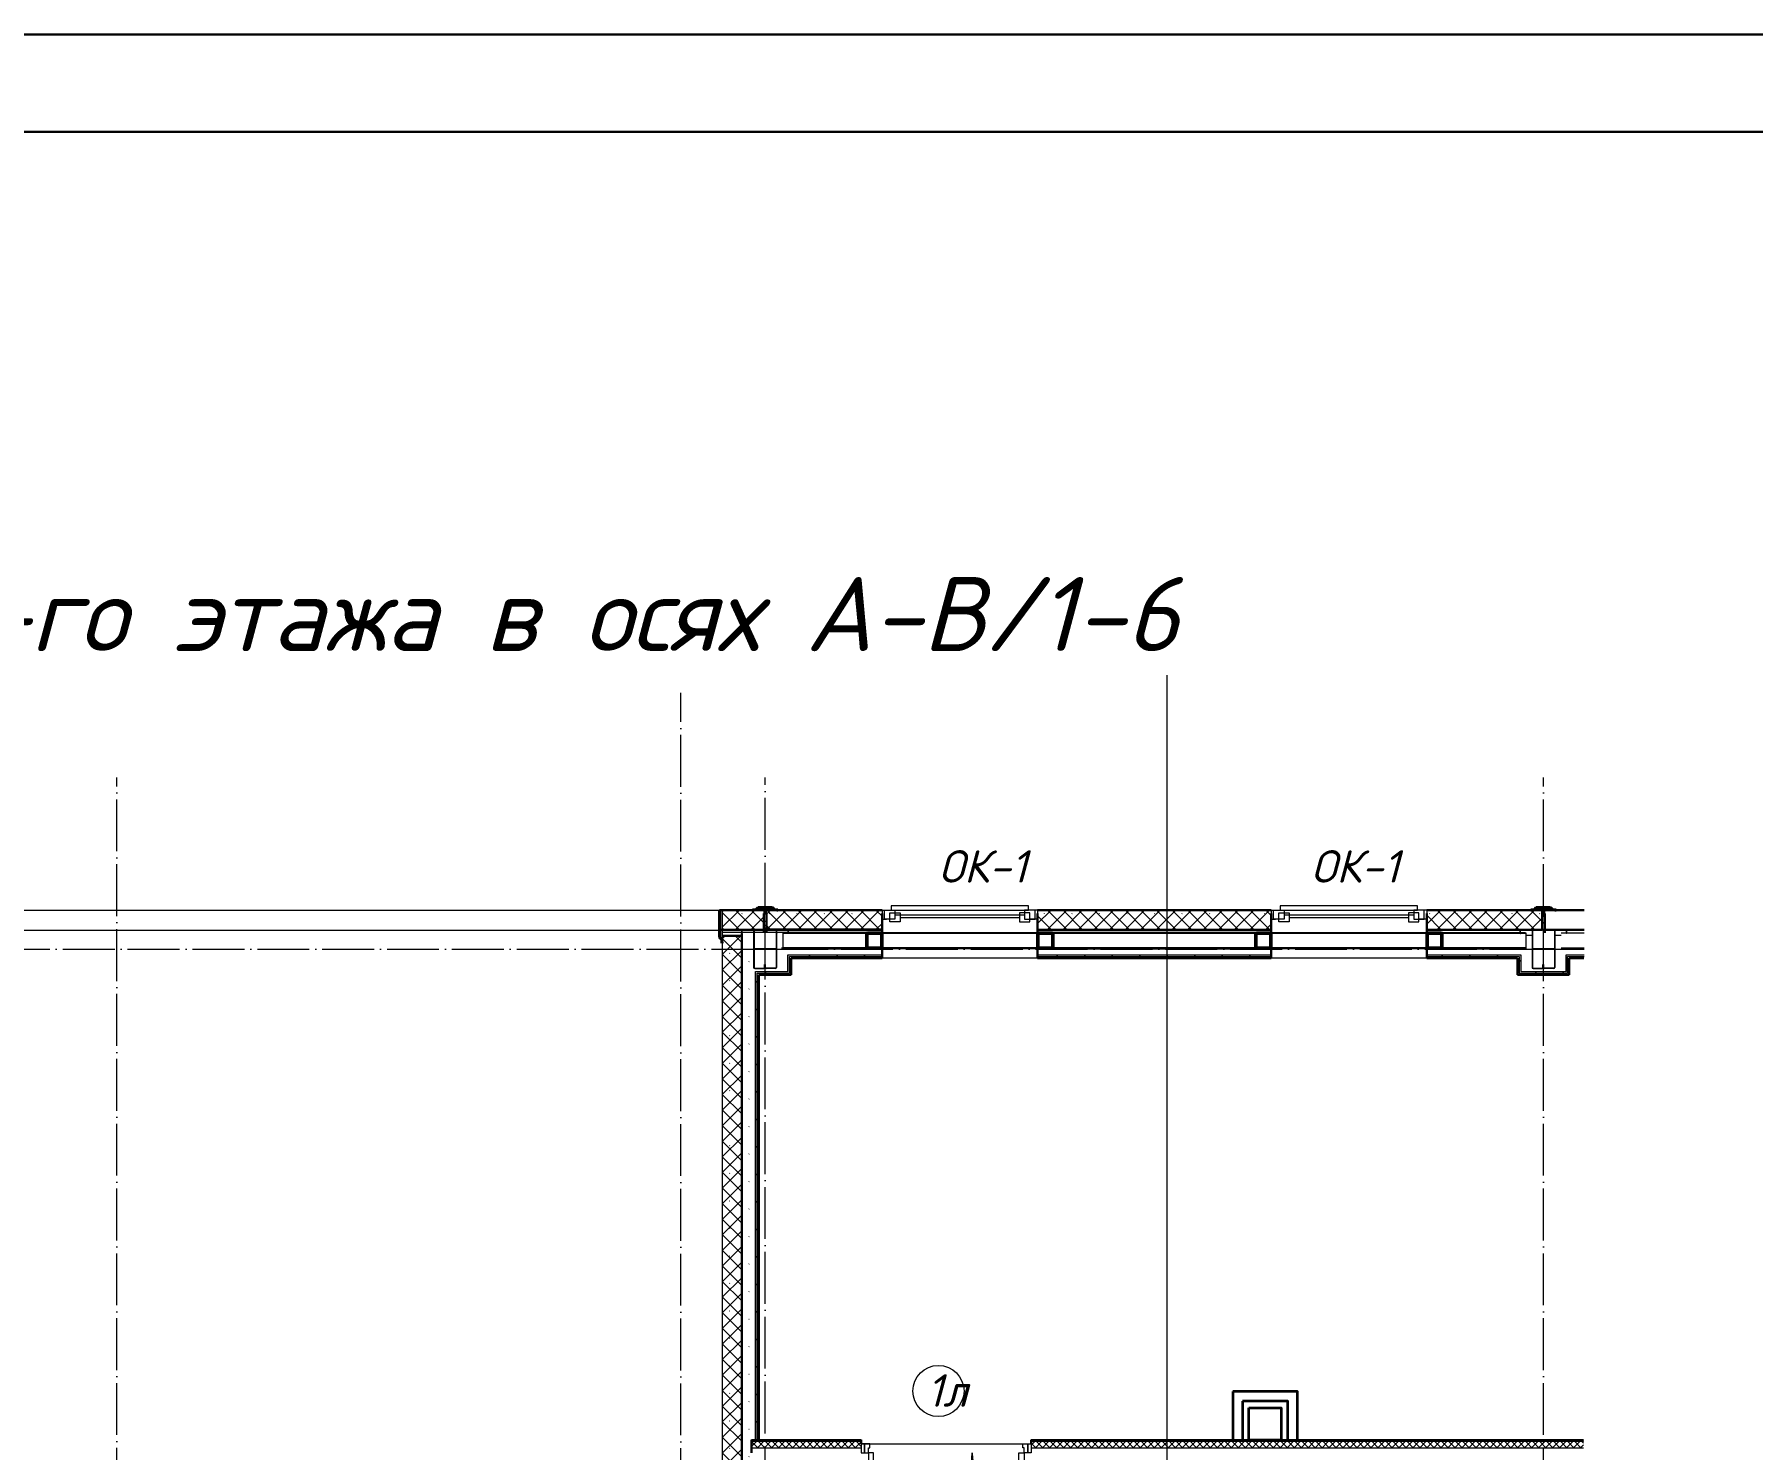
# Model space of a CAD drawing. Header units: millimetres. Extents: x -330955 to 144729, y -76510 to 25340.
# Drawn here: x 76960 to 90209, y 14425 to 25340 of the extents above; entities that cross this region are included whole.
import ezdxf

# ---------------------------------------------------------------- set-up
doc = ezdxf.new("R2010")
doc.units = ezdxf.units.MM
doc.header["$LTSCALE"] = 20
doc.linetypes.add('_ШПТ__20_т__2_5__Линия сетки', pattern=[25, 20, -2.5, 0, -2.5])
doc.linetypes.add('CENTER2', pattern=[28.575, 19.05, -3.175, 3.175, -3.175])
doc.layers.get('0').update_dxf_attribs({"lineweight": 0})
doc.layers.add('PDF _Текст', color=7, linetype='Continuous')
doc.layers.add('Вспомогательные', color=6, linetype='Continuous', plot=False)
for name, color, linetype, lineweight, true_color in [('Двери', 7, 'Continuous', 9, 0x804000), ('Импосты витража', 7, 'Continuous', 9, 0x004080), ('Каркас несущий', 7, 'Continuous', 18, 0x800040), ('Каркас_Импост', 7, 'Continuous', 9, 0x804000), ('Крыши', 7, 'Continuous', 9, 0x004000), ('Монтажный зазор', 7, 'Continuous', 9, 0x804000), ('Несущие колонны', 7, 'Continuous', 18, 0x800040), ('Окна', 7, 'Continuous', 13, 0x0080c0), ('Отлив', 7, 'Continuous', 9, 0x008080), ('Панель', 7, 'Continuous', 9, 0x804000), ('Скрытые грани', 7, 'Continuous', 18, 0x800040)]:
    doc.layers.add(name, color=color, linetype=linetype, lineweight=lineweight, true_color=true_color)
for name, color, linetype, lineweight in [('Марки помещений', 7, 'Continuous', 20), ('Обобщенные модели', 7, 'Continuous', 18), ('Оси', 7, 'CENTER2', 9), ('Перекрытия', 7, 'Continuous', 18), ('Размерные', 45, 'Continuous', 15), ('Стены', 7, 'Continuous', 18), ('Стены разрез', 7, 'Continuous', 30), ('Стены штриховка', 7, 'Continuous', 9), ('Текст', 7, 'Continuous', 15), ('Шахта', 3, 'Continuous', 35)]:
    doc.layers.add(name, color=color, linetype=linetype, lineweight=lineweight)
doc.styles.add('PDF ISOCPEUR Italic', font='isocpeui.ttf')
pattern_1 = [(45, (67596, 6285), (-106.066, 106.066), [])]
pattern_2 = [(45, (67596, 6310), (-60.10408, 60.10408), []), (135, (67596, 6310), (-60.10408, -60.10408), [])]
pattern_3 = [(45, (0, 0), (-106.066, 106.066), [])]

# ---------------------------------------------------------------- blocks, each defined once
blk = doc.blocks.new('102_Окно_1Створка_Ф_ГОСТ23166-99 - 1160х1750_1170_h-1445330-_О__L2_3_900_')
at = {"layer": 'Каркас_Импост', "color": 7, "lineweight": 18}
for p, q in [((-638.1, 475), (-638.1, 405)), ((-638.1, 475), (-603.1, 475)), ((-638.1, 405), (-603.1, 405)), ((-618.1, 475), (-538.1, 475)), ((-618.1, 405), (-618.1, 475)), ((-618.1, 475), (-538.1, 475)), ((-618.1, 405), (-618.1, 475)), ((-538.1, 405), (-618.1, 405)), ((-578.1, 405), (-618.1, 405)), ((-578.1, 385), (-578.1, 455)), ((-578.1, 455), (-498.1, 455)), ((-538.1, 475), (-538.1, 405)), ((-538.1, 475), (-538.1, 455)), ((-538.1, 440), (461.9, 440)), ((-498.1, 455), (-498.1, 385)), ((-498.1, 420), (421.9, 420)), ((421.9, 455), (421.9, 385)), ((501.9, 455), (421.9, 455)), ((541.9, 475), (461.9, 475)), ((461.9, 475), (461.9, 405)), ((461.9, 475), (461.9, 455)), ((541.9, 475), (461.9, 475)), ((461.9, 405), (541.9, 405)), ((501.9, 385), (501.9, 455)), ((541.9, 405), (501.9, 405)), ((561.9, 475), (526.9, 475)), ((561.9, 405), (526.9, 405)), ((541.9, 405), (541.9, 475)), ((541.9, 405), (541.9, 475)), ((561.9, 475), (561.9, 405)), ((-498.1, 385), (-578.1, 385)), ((421.9, 385), (501.9, 385))]:
    blk.add_line(p, q, dxfattribs=at)
at = {"layer": 'Отлив', "color": 7}
for p, q in [((491.9, 510), (-568.1, 510)), ((-568.1, 510), (-568.1, 475)), ((-568.1, 475), (491.9, 475)), ((491.9, 475), (491.9, 510))]:
    blk.add_line(p, q, dxfattribs=at)
blk = doc.blocks.new('101_Дверь_Двупольная_Деревянная_ГОСТ 475-2016 - ДВ_2Рл_2080х1260_800__О_ПрБ-1372749-_О__L2_3_900_')
at = {"layer": 'Каркас_Импост', "color": 7}
for p, q in [((-630, 75), (-600, 75)), ((-630, 5), (-630, 75)), ((-590, 5), (-630, 5)), ((-600, 75), (-600, 35)), ((-600, 35), (-590, 35)), ((-590, 35), (-590, 5)), ((600, 35), (590, 35)), ((590, 35), (590, 5)), ((590, 5), (630, 5)), ((630, 75), (600, 75)), ((600, 75), (600, 35)), ((630, 5), (630, 75))]:
    blk.add_line(p, q, dxfattribs=at)
at = {"layer": 'Монтажный зазор', "color": 7}
for p, q in [((-655, 75), (-630, 75)), ((-655, 5), (-655, 75)), ((-630, 5), (-655, 5)), ((-630, 75), (-630, 5)), ((655, 75), (630, 75)), ((630, 75), (630, 5)), ((630, 5), (655, 5)), ((655, 5), (655, 75))]:
    blk.add_line(p, q, dxfattribs=at)
at = {"layer": 'Панель', "color": 7, "lineweight": 18}
for p, q in [((600, 875), (560, 875)), ((560, 875), (560, 75)), ((600, 75), (600, 875)), ((-600, 475), (-560, 475)), ((-600, 75), (-600, 475)), ((-560, 475), (-560, 75)), ((-560, 75), (-600, 75)), ((560, 75), (600, 75))]:
    blk.add_line(p, q, dxfattribs=at)
at = {"layer": 'Панель', "color": 7}
for centre, radius, start, end in [((600, 75), 800, 90, 180), ((-600, 75), 400, 360, 90)]:
    blk.add_arc(centre, radius, start, end, dxfattribs=at)
blk = doc.blocks.new('243_КолоннаНесущая_Труба_ГОСТ 30245-2003 - 120x120x5-1251907-_О__L2_3_900_')
at = {"layer": 'Несущие колонны', "color": 7, "lineweight": 40}
for p, q in [((-60, 51), (-60, -51)), ((-55, -51), (-55, 51)), ((51, 60), (-51, 60)), ((-51, 55), (51, 55)), ((55, 51), (55, -51)), ((60, -51), (60, 51)), ((51, -55), (-51, -55)), ((-51, -60), (51, -60))]:
    blk.add_line(p, q, dxfattribs=at)
for centre, radius, start, end in [((-51, 51), 9, 90, 180), ((-51, 51), 4, 90, 180), ((51, 51), 9, 0, 90), ((51, 51), 4, 0, 90), ((-51, -51), 9, 180, 270), ((-51, -51), 4, 180, 270), ((51, -51), 4, 270, 0), ((51, -51), 9, 270, 360)]:
    blk.add_arc(centre, radius, start, end, dxfattribs=at)
blk = doc.blocks.new('253_Балка_Труба_ГОСТ 30245-2003 - 120x120x5-1258377-_О__L2_3_900_')
at = {"layer": 'Каркас несущий', "color": 7}
for p, q in [((-2850, 51), (-2850, 60)), ((-2850, -51), (-2850, 51)), ((-887, 60), (-2087, 60)), ((2113, 60), (913, 60)), ((2876, 60), (2876, 51)), ((2876, 51), (2876, -51)), ((-2850, -60), (-2850, -51)), ((-2087, -60), (-887, -60)), ((913, -60), (2113, -60)), ((2876, -51), (2876, -60))]:
    blk.add_line(p, q, dxfattribs=at)
at = {"layer": 'Скрытые грани', "color": 7}
for p, q in [((-2850, 55), (-2205, 55)), ((-2088, 55), (-886, 55)), ((-768, 55), (795, 55)), ((912, 55), (2115, 55)), ((2232, 55), (2876, 55)), ((-2850, -55), (-2205, -55)), ((-2088, -55), (-886, -55)), ((-768, -55), (795, -55)), ((912, -55), (2115, -55)), ((2232, -55), (2876, -55))]:
    blk.add_line(p, q, dxfattribs=at)
blk = doc.blocks.new('190_ФЭ_Стена_Стык вертикальный - ФЭ-C1_110-V8-_О__L2_3_900_')
at = {"layer": 'Обобщенные модели', "lineweight": 9}
h = blk.add_hatch(dxfattribs=at)
h.set_pattern_fill('FP_7', color=256, style=0, pattern_type=2)
h.set_pattern_definition(pattern_3)
h.paths.add_polyline_path([(21098, 12275), (21097, 12276), (21088, 12275)], flags=0)
h.paths.add_polyline_path([(20912, 12275), (20912, 12276), (20902, 12275)], flags=0)
h.paths.add_polyline_path([(21072, 12277), (21072, 12278), (21055, 12295), (20945, 12295), (20928, 12278), (20928, 12277), (20945, 12294), (21055, 12294)], flags=0)
at = {"layer": 'Обобщенные модели', "lineweight": 40}
for p, q in [((20928, 12278), (20902, 12278)), ((20902, 12278), (20902, 12275)), ((20902, 12275), (20912, 12275)), ((20903, 12276), (20903, 12277)), ((20903, 12277), (20928, 12277)), ((20912, 12276), (20903, 12276)), ((20912, 12275), (20912, 12276)), ((20945, 12295), (20928, 12278)), ((20928, 12277), (20945, 12294)), ((21055, 12295), (20945, 12295)), ((20945, 12294), (21055, 12294)), ((21072, 12278), (21055, 12295)), ((21055, 12294), (21072, 12277)), ((21098, 12278), (21072, 12278)), ((21072, 12277), (21097, 12277)), ((21097, 12276), (21088, 12276)), ((21088, 12276), (21088, 12275)), ((21088, 12275), (21098, 12275)), ((21097, 12277), (21097, 12276)), ((21098, 12275), (21098, 12278))]:
    blk.add_line(p, q, dxfattribs=at)
blk = doc.blocks.new('190_ФЭ_Стена_Стык угловой внешний фигурный - ФЭ-У1_350х230-1313232-_О__L2_3_900_')
at = {"layer": 'Обобщенные модели', "lineweight": 9}
h = blk.add_hatch(dxfattribs=at)
h.set_pattern_fill('FP_5', color=256, style=0, pattern_type=2)
h.set_pattern_definition(pattern_3)
h.paths.add_polyline_path([(14722, 12022), (14723, 12023), (14723, 12048), (14706, 12065), (14705, 12065), (14722, 12048), (14722, 12026)], flags=0)
at = {"layer": 'Обобщенные модели', "lineweight": 40}
for p, q in [((14705, 12065), (14705, 12275)), ((14706, 12065), (14706, 12275)), ((14705, 12065), (14722, 12048)), ((14723, 12048), (14706, 12065)), ((14722, 12048), (14722, 12022)), ((14722, 12022), (14725, 12022)), ((14723, 12023), (14723, 12048)), ((14724, 12023), (14723, 12023)), ((14725, 12032), (14724, 12032)), ((14724, 12032), (14724, 12023)), ((14725, 12022), (14725, 12032))]:
    blk.add_line(p, q, dxfattribs=at)
blk = doc.blocks.new('190_ФЭ_Стена_Стык вертикальный - ФЭ-C1_110-V10-_О__L2_3_900_')
at = {"layer": 'Обобщенные модели', "lineweight": 9}
h = blk.add_hatch(dxfattribs=at)
h.set_pattern_fill('FP_8', color=256, style=0, pattern_type=2)
h.set_pattern_definition(pattern_3)
h.paths.add_polyline_path([(15098, 12275), (15097, 12276), (15088, 12275)], flags=0)
h.paths.add_polyline_path([(14903, 12277), (14928, 12277), (14945, 12294), (15055, 12294), (15072, 12277), (15072, 12278), (15055, 12295), (14945, 12295), (14928, 12278), (14902, 12278)], flags=0)
at = {"layer": 'Обобщенные модели', "lineweight": 40}
for p, q in [((14928, 12278), (14902, 12278)), ((14902, 12278), (14902, 12275)), ((14902, 12275), (14912, 12275)), ((14903, 12276), (14903, 12277)), ((14903, 12277), (14928, 12277)), ((14912, 12276), (14903, 12276)), ((14912, 12275), (14912, 12276)), ((14945, 12295), (14928, 12278)), ((14928, 12277), (14945, 12294)), ((15055, 12295), (14945, 12295)), ((14945, 12294), (15055, 12294)), ((15072, 12278), (15055, 12295)), ((15055, 12294), (15072, 12277)), ((15098, 12278), (15072, 12278)), ((15072, 12277), (15097, 12277)), ((15097, 12276), (15088, 12276)), ((15088, 12276), (15088, 12275)), ((15088, 12275), (15098, 12275)), ((15097, 12277), (15097, 12276)), ((15098, 12275), (15098, 12278))]:
    blk.add_line(p, q, dxfattribs=at)
blk = doc.blocks.new('Прямоугольный импост - 20х150 мм_Утеплитель_Наружный-1317562-_О__L2_3_900_')
at = {"layer": 'Импосты витража'}
h = blk.add_hatch(dxfattribs=at)
h.set_pattern_fill('FP_16', style=0, pattern_type=2)
h.set_pattern_definition([(315, (-15000, 12200), (60.10408, 60.10408), []), (225, (-15000, 12200), (60.10408, -60.10408), [])])
h.paths.add_polyline_path([(-10, 75), (10, 75), (10, -75), (-10, -75), (-10, 11)], flags=0)
at = {"layer": 'Импосты витража', "color": 7, "lineweight": 18}
for p, q in [((-10, 75), (10, 75)), ((-10, -75), (-10, 75)), ((10, 75), (10, -75)), ((10, -75), (-10, -75))]:
    blk.add_line(p, q, dxfattribs=at)
blk = doc.blocks.new('Прямоугольный импост - 20х150 мм_Утеплитель_Наружный-1318435-_О__L2_3_900_')
at = {"layer": 'Импосты витража'}
h = blk.add_hatch(dxfattribs=at)
h.set_pattern_fill('FP_17', style=0, pattern_type=2)
h.set_pattern_definition([(315, (-21000, 12200), (60.10408, 60.10408), []), (225, (-21000, 12200), (60.10408, -60.10408), [])])
h.paths.add_polyline_path([(-10, 75), (10, 75), (10, -75), (-10, -75), (-10, 11)], flags=0)
at = {"layer": 'Импосты витража', "color": 7, "lineweight": 18}
for p, q in [((-10, 75), (10, 75)), ((-10, -75), (-10, 75)), ((10, 75), (10, -75)), ((10, -75), (-10, -75))]:
    blk.add_line(p, q, dxfattribs=at)
blk = doc.blocks.new('к3')
at = {"color": 0, "linetype": 'ByBlock', "lineweight": -2, "ltscale": 200}
for p, q in [((4147418, 542806), (4147418, 542828)), ((4147421, 542806), (4147421, 542828)), ((4147426, 542836), (4147505, 542836)), ((4147426, 542833), (4147505, 542833)), ((4147510, 542828), (4147510, 542544)), ((4147513, 542828), (4147513, 542544)), ((4147683, 542828), (4147683, 542544)), ((4147686, 542828), (4147686, 542544)), ((4147770, 542836), (4147691, 542836)), ((4147770, 542833), (4147691, 542833)), ((4147775, 542806), (4147775, 542828)), ((4147778, 542806), (4147778, 542828)), ((4147418, 542806), (4147421, 542806)), ((4147778, 542806), (4147775, 542806)), ((4147594, 542544), (4147594, 542567)), ((4147594, 542567), (4147597, 542567)), ((4147597, 542544), (4147597, 542567)), ((4147599, 542544), (4147599, 542567)), ((4147602, 542567), (4147599, 542567)), ((4147602, 542544), (4147602, 542567)), ((4147518, 542539), (4147589, 542539)), ((4147518, 542536), (4147589, 542536)), ((4147678, 542539), (4147607, 542539)), ((4147678, 542536), (4147607, 542536))]:
    blk.add_line(p, q, dxfattribs=at)
for centre, radius, start, end in [((4147426, 542828), 8, 90, 180), ((4147426, 542828), 5, 90, 180), ((4147505, 542828), 8, 0, 90), ((4147505, 542828), 5, 0, 90), ((4147691, 542828), 8, 90, 180), ((4147691, 542828), 5, 90, 180), ((4147770, 542828), 8, 0, 90), ((4147770, 542828), 5, 0, 90), ((4147518, 542544), 8, 180, 270), ((4147518, 542544), 5, 180, 270), ((4147589, 542544), 8, 270, 0), ((4147589, 542544), 5, 270, 0), ((4147607, 542544), 8, 180, 270), ((4147607, 542544), 5, 180, 270), ((4147678, 542544), 5, 270, 0), ((4147678, 542544), 8, 270, 0)]:
    blk.add_arc(centre, radius, start, end, dxfattribs=at)
at = {"layer": 'Вспомогательные', "color": 0, "ltscale": 10}
for p, q in [((4147690, 542836), (4147505, 542836)), ((4147683, 542686), (4147513, 542686))]:
    blk.add_line(p, q, dxfattribs=at)

msp = doc.modelspace()

# ---------------------------------------------------------------- hatches: boundary and pattern name
at = {"layer": 'Стены', "lineweight": 18}
h = msp.add_hatch(dxfattribs=at)
h.set_pattern_fill('ANSI31', color=1, scale=2, style=0)
h.set_pattern_definition([(45, (79495.3953, 27923.9514), (-4.490128, 4.490128), [])])
h.paths.add_polyline_path([(82460.7292, 14487.5), (83336, 14487.5), (83336, 14500), (82491, 14500), (82491, 14487.5)])
at = {"layer": 'Стены', "ltscale": 200, "true_color": 0x7a7a7a}
h = msp.add_hatch(dxfattribs=at)
h.set_pattern_fill('NET', color=8, scale=12, angle=45, style=0)
h.set_pattern_definition([(45, (-97858.713, -23922.392), (-26.940768, 26.940768), []), (135, (-97858.713, -23922.392), (-26.940768, -26.940768), [])])
h.paths.add_polyline_path([(82491, 14437.5), (83336, 14437.5), (83336, 14487.5), (82491, 14487.5)])
at = {"layer": 'Стены', "lineweight": 18}
h = msp.add_hatch(dxfattribs=at)
h.set_pattern_fill('ANSI31', color=1, scale=2, style=0)
h.set_pattern_definition([(45, (87620.3953, 27923.9514), (-4.490128, 4.490128), [])])
h.paths.add_polyline_path([(88904.3914, 14487.5), (88904.4068, 14500), (84646, 14500), (84646, 14487.5)])
at = {"layer": 'Стены', "ltscale": 200, "true_color": 0x7a7a7a}
h = msp.add_hatch(dxfattribs=at)
h.set_pattern_fill('NET', color=8, scale=12, angle=45, style=0)
h.set_pattern_definition([(45, (-89733.713, -23922.392), (-26.940768, 26.940768), []), (135, (-89733.713, -23922.392), (-26.940768, -26.940768), [])])
h.paths.add_polyline_path([(88904.3302, 14437.5), (88904.3914, 14487.5), (84646, 14487.5), (84646, 14437.5)])
at = {"layer": 'Стены штриховка', "lineweight": 9}
h = msp.add_hatch(dxfattribs=at)
h.set_pattern_fill('FP_6', color=256, style=0, pattern_type=2)
h.set_pattern_definition(pattern_2)
h.paths.add_polyline_path([(82553.3834, 18437), (82586, 18437), (82586, 18583), (82264, 18583), (82264, 18437), (82345.9248, 18437)])
h = msp.add_hatch(dxfattribs=at)
h.set_pattern_fill('FP_5', color=256, style=0, pattern_type=2)
h.set_pattern_definition(pattern_1)
h.paths.add_polyline_path([(82321, 18558), (82586, 18558), (82586, 18560), (82321, 18560)], flags=0)
h = msp.add_hatch(dxfattribs=at)
h.set_pattern_fill('FP_6', color=256, style=0, pattern_type=2)
h.set_pattern_definition(pattern_2)
h.paths.add_polyline_path([(82606, 18437), (83496, 18437), (83496, 18583), (82606, 18583), (82606, 18498.6648)], flags=0)
h.paths.add_polyline_path([(88569.6846, 18437), (88586, 18437), (88586, 18583), (87696, 18583), (87696, 18437), (88362.226, 18437)], flags=0)
h.paths.add_polyline_path([(84696, 18437), (86496, 18437), (86496, 18583), (84696, 18583), (84696, 18498.6648)], flags=0)
h = msp.add_hatch(dxfattribs=at)
h.set_pattern_fill('FP_5', color=256, style=0, pattern_type=2)
h.set_pattern_definition(pattern_1)
h.paths.add_polyline_path([(85872.722, 18558), (86496, 18558), (86496, 18560), (84696, 18560), (84696, 18558), (85042.8874, 18558)], flags=0)
h.paths.add_polyline_path([(83496, 18558), (83496, 18560), (82606, 18560), (82606, 18558), (83383.2181, 18558)], flags=0)
h.paths.add_polyline_path([(88362.226, 18558), (88586, 18558), (88586, 18560), (87696, 18560), (87696, 18558)], flags=0)
h = msp.add_hatch(dxfattribs=at)
h.set_pattern_fill('FP_6', color=256, style=0, pattern_type=2)
h.set_pattern_definition([(45, (67539, 6285), (-60.10408, 60.10408), []), (135, (67539, 6285), (-60.10408, -60.10408), [])])
h.paths.add_polyline_path([(82412, 12295), (82412, 12880), (82266, 12880), (82266, 12295)], flags=0)
h.paths.add_polyline_path([(82412, 14080), (82412, 18388), (82266, 18388), (82266, 14080), (82288.9248, 14080)], flags=0)
h = msp.add_hatch(dxfattribs=at)
h.set_pattern_fill('FP_5', color=256, style=0, pattern_type=2)
h.set_pattern_definition(pattern_1)
h.paths.add_polyline_path([(82321, 18410), (82586, 18410), (82586, 18412), (82321, 18412)], flags=0)
h = msp.add_hatch(dxfattribs=at)
h.set_pattern_fill('FP_5', color=256, style=0, pattern_type=2)
h.set_pattern_definition(pattern_1)
h.paths.add_polyline_path([(82321, 12295), (82323, 12295), (82323, 12880), (82321, 12880), (82321, 12373)], flags=0)
h.paths.add_polyline_path([(82321, 14080), (82323, 14080), (82323, 18388), (82321, 18388), (82321, 14244.3317)], flags=0)
h = msp.add_hatch(dxfattribs=at)
h.set_pattern_fill('FP_5', color=256, style=0, pattern_type=2)
h.set_pattern_definition(pattern_1)
h.paths.add_polyline_path([(82471, 12295), (82471, 12880), (82469, 12880), (82469, 12295)], flags=0)
h.paths.add_polyline_path([(82471, 14080), (82471, 16521.6649), (82471, 18388), (82469, 18388), (82469, 14080)], flags=0)
h = msp.add_hatch(dxfattribs=at)
h.set_pattern_fill('FP_5', color=256, style=0, pattern_type=2)
h.set_pattern_definition(pattern_1)
h.paths.add_polyline_path([(88569.6846, 18410), (88586, 18410), (88586, 18412), (87696, 18412), (87696, 18410), (88362.226, 18410)], flags=0)
h.paths.add_polyline_path([(84696, 18410), (86496, 18410), (86495.098, 18412), (84696, 18412)], flags=0)
h.paths.add_polyline_path([(82606, 18410), (83496, 18410), (83496, 18412), (82606, 18412)], flags=0)
h = msp.add_hatch(dxfattribs=at)
h.set_pattern_fill('FP_5', color=256, style=0, pattern_type=2)
h.set_pattern_definition(pattern_1)
h.paths.add_polyline_path([(88409, 18227.5), (88409, 18240), (87696, 18240), (87696, 18227.5), (88396.5, 18227.5)], flags=0)
h.paths.add_polyline_path([(86496, 18227.5), (86495.098, 18240), (84696, 18240), (84696, 18227.5), (86495.098, 18227.5)], flags=0)
h.paths.add_polyline_path([(82783, 18227.5), (83496, 18227.5), (83496, 18240), (82783, 18240)], flags=0)
h = msp.add_hatch(dxfattribs=at)
h.set_pattern_fill('FP_5', color=256, style=0, pattern_type=2)
h.set_pattern_definition(pattern_1)
h.paths.add_polyline_path([(82783, 18087), (82795.5, 18087), (82795.5, 18227.5), (82783, 18227.5), (82783, 18099.5)], flags=0)
h = msp.add_hatch(dxfattribs=at)
h.set_pattern_fill('FP_5', color=256, style=0, pattern_type=2)
h.set_pattern_definition(pattern_1)
h.paths.add_polyline_path([(88362.226, 18215), (88396.5, 18215), (88396.5, 18227.5), (87696, 18227.5), (87696, 18215), (88154.7673, 18215)], flags=0)
h.paths.add_polyline_path([(84696, 18215), (86496, 18215), (86495.098, 18227.5), (84696, 18227.5)], flags=0)
h.paths.add_polyline_path([(83175.7594, 18215), (83496, 18215), (83496, 18227.5), (82795.5, 18227.5), (82795.5, 18215), (82968.3008, 18215)], flags=0)
h = msp.add_hatch(dxfattribs=at)
h.set_pattern_fill('FP_5', color=256, style=0, pattern_type=2)
h.set_pattern_definition(pattern_1)
h.paths.add_polyline_path([(88409, 18087), (88409, 18227.5), (88396.5, 18227.5), (88396.5, 18087)], flags=0)
h = msp.add_hatch(dxfattribs=at)
h.set_pattern_fill('FP_5', color=256, style=0, pattern_type=2)
h.set_pattern_definition(pattern_1)
h.paths.add_polyline_path([(88421.5, 18099.5), (88421.5, 18240), (88409, 18240), (88409, 18099.5)], flags=0)
h = msp.add_hatch(dxfattribs=at)
h.set_pattern_fill('FP_5', color=256, style=0, pattern_type=2)
h.set_pattern_definition(pattern_1)
h.paths.add_polyline_path([(88783, 18099.5), (88783, 18240), (88770.5, 18240), (88770.5, 18099.5), (88777.1433, 18099.5)], flags=0)
h = msp.add_hatch(dxfattribs=at)
h.set_pattern_fill('FP_5', color=256, style=0, pattern_type=2)
h.set_pattern_definition(pattern_1)
h.paths.add_polyline_path([(88795.5, 18087), (88795.5, 18227.5), (88783, 18227.5), (88783, 18087)], flags=0)
h = msp.add_hatch(dxfattribs=at)
h.set_pattern_fill('FP_5', color=256, style=0, pattern_type=2)
h.set_pattern_definition(pattern_1)
h.paths.add_polyline_path([(82521, 14550), (82533.5, 14550), (82533.5, 18112), (82521, 18112), (82521, 14569.665)], flags=0)
h = msp.add_hatch(dxfattribs=at)
h.set_pattern_fill('FP_5', color=256, style=0, pattern_type=2)
h.set_pattern_definition(pattern_1)
h.paths.add_polyline_path([(82720.5, 18099.5), (82770.5, 18099.5), (82770.5, 18112), (82533.5, 18112), (82533.5, 18099.5), (82553.3834, 18099.5)], flags=0)
h = msp.add_hatch(dxfattribs=at)
h.set_pattern_fill('FP_5', color=256, style=0, pattern_type=2)
h.set_pattern_definition(pattern_1)
h.paths.add_polyline_path([(82546, 14550), (82546, 18099.5), (82533.5, 18099.5), (82533.5, 14550)], flags=0)
h = msp.add_hatch(dxfattribs=at)
h.set_pattern_fill('FP_5', color=256, style=0, pattern_type=2)
h.set_pattern_definition(pattern_1)
h.paths.add_polyline_path([(82783, 18087), (82783, 18099.5), (82546, 18099.5), (82546, 18087), (82720.5, 18087)], flags=0)
h = msp.add_hatch(dxfattribs=at)
h.set_pattern_fill('FP_5', color=256, style=0, pattern_type=2)
h.set_pattern_definition(pattern_1)
h.paths.add_polyline_path([(88471.5, 18087), (88783, 18087), (88783, 18099.5), (88409, 18099.5), (88409, 18087)], flags=0)
h = msp.add_hatch(dxfattribs=at)
h.set_pattern_fill('FP_5', color=256, style=0, pattern_type=2)
h.set_pattern_definition(pattern_1)
h.paths.add_polyline_path([(88720.5, 18099.5), (88770.5, 18099.5), (88770.5, 18112), (88421.5, 18112), (88421.5, 18099.5), (88471.5, 18099.5)], flags=0)

# ---------------------------------------------------------------- linework, layer by layer
for p, q in [((85696, 4036.0868), (85696, 20399)), ((67321, 18585), (82244, 18585)), ((67474, 18432), (82264, 18432)), ((88458.8, 18410), (87807, 18410)), ((88733.2, 18410), (88909.1958, 18410))]:
    msp.add_line(p, q)
at = {"color": 0, "lineweight": 35}
for points in [[(86200.0625, 14872.5851), (86200.0625, 14497.5851), (86700.0625, 14497.5851), (86700.0625, 14872.5851)], [(86275.0625, 14797.5851), (86275.0625, 14497.5851), (86625.0625, 14497.5851), (86625.0625, 14797.5851)]]:
    msp.add_lwpolyline(points, close=True, dxfattribs=at)
msp.add_circle((83931.2128, 14877.1072), 197.0913)
at = {"layer": 'Крыши', "color": 7}
for p, q in [((82264, 18583), (82264, 18317)), ((82264, 18307), (82264, 14345.9091))]:
    msp.add_line(p, q, dxfattribs=at)
at = {"layer": 'Оси', "linetype": '_ШПТ__20_т__2_5__Линия сетки'}
for p, q in [((81946, 4033.7926), (81946, 20260.8127)), ((77596, 4036.3319), (77596, 19608.0387)), ((82596, 4547.9718), (82596, 19608.0387)), ((88596, 4036.3319), (88596, 19608.0387)), ((64176.6572, 18285), (88909.0427, 18285))]:
    msp.add_line(p, q, dxfattribs=at)
at = {"layer": 'Перекрытия'}
for p, q in [((88511, 18390), (88458.8, 18390)), ((88733.2, 18390), (88681, 18390)), ((83336, 14470), (84646, 14470))]:
    msp.add_line(p, q, dxfattribs=at)
at = {"layer": 'Стены'}
for p, q in [((84696, 18410), (83496, 18410)), ((83496, 18290), (84696, 18290)), ((87696, 18410), (86496, 18410)), ((86496, 18290), (87696, 18290)), ((84696, 18215), (83496, 18215)), ((87696, 18215), (86496, 18215))]:
    msp.add_line(p, q, dxfattribs=at)
at = {"layer": 'Стены', "lineweight": 18}
for p, q in [((83336, 14500), (82491, 14500)), ((83336, 14487.5), (82491, 14487.5)), ((88904.4068, 14500), (84646, 14500)), ((88904.3914, 14487.5), (84646, 14487.5)), ((83336, 14437.5), (82491, 14437.5)), ((88904.3302, 14437.5), (84646, 14437.5))]:
    msp.add_line(p, q, dxfattribs=at)
at = {"layer": 'Стены разрез'}
for p, q in [((82586, 18585), (82244, 18585)), ((82586, 18410), (82586, 18560)), ((83496, 18585), (82606, 18585)), ((82606, 18410), (82606, 18560)), ((83496, 18410), (83496, 18560)), ((84696, 18585), (86496, 18585)), ((84696, 18410), (84696, 18560)), ((86496, 18410), (86496, 18560)), ((88586, 18585), (87696, 18585)), ((87696, 18410), (87696, 18560)), ((88586, 18435), (88586, 18585)), ((88909.4101, 18585), (88606, 18585)), ((88606, 18560), (88606, 18410)), ((82586, 18435), (82245, 18435)), ((82606, 18437), (83496, 18437)), ((82606, 18435), (83496, 18435)), ((84696, 18435), (86496, 18435)), ((88586, 18435), (87696, 18435)), ((88606, 18435), (88909.2264, 18435)), ((82264, 18388), (82414, 18388)), ((82414, 18404.5), (82414, 14191)), ((83385.0051, 18290), (82720.5, 18290)), ((83487.0051, 18410), (83496, 18410)), ((83496, 18290), (83487.0051, 18290)), ((83496, 18215), (83496, 18290)), ((84696, 18410), (84705, 18410)), ((84705, 18290), (84696, 18290)), ((84696, 18290), (84696, 18215)), ((86385, 18290), (84807, 18290)), ((86487, 18410), (86496, 18410)), ((86496, 18290), (86487, 18290)), ((86496, 18215), (86496, 18290)), ((87705, 18410), (87696, 18410)), ((87705, 18290), (87696, 18290)), ((87696, 18290), (87696, 18215)), ((88458.8, 18290), (87807, 18290)), ((88909.0488, 18290), (88733.2, 18290)), ((82795.5, 18087), (82795.5, 18215)), ((82795.5, 18215), (83496, 18215)), ((84696, 18215), (86496, 18215)), ((87696, 18215), (88396.5, 18215)), ((88396.5, 18215), (88396.5, 18087)), ((88795.5, 18087), (88795.5, 18215)), ((88795.5, 18215), (88908.9569, 18215)), ((82546, 14500), (82546, 18087)), ((82546, 18087), (82795.5, 18087)), ((88396.5, 18087), (88795.5, 18087)), ((82491, 14500), (82491, 14400)), ((83336, 14470), (83336, 14500)), ((84646, 14500), (84646, 14470))]:
    msp.add_line(p, q, dxfattribs=at)
at = {"layer": 'Стены штриховка', "lineweight": 9}
for p, q in [((82586, 18583), (82245, 18583)), ((83496, 18583), (82606, 18583)), ((86496, 18583), (84696, 18583)), ((88586, 18583), (87696, 18583)), ((88909.4076, 18583), (88606, 18583)), ((86496, 18437), (84696, 18437)), ((88586, 18437), (87696, 18437)), ((88909.2288, 18437), (88606, 18437)), ((82586, 18412), (82264, 18412)), ((82266, 14080), (82266, 18388)), ((82412, 14080), (82412, 18388)), ((83496, 18412), (82606, 18412)), ((86496, 18412), (84696, 18412)), ((82770.5, 18112), (82770.5, 18240)), ((82770.5, 18240), (83496, 18240)), ((82783, 18099.5), (82783, 18227.5)), ((82783, 18227.5), (83496, 18227.5)), ((84696, 18240), (86496, 18240)), ((84696, 18227.5), (86496, 18227.5)), ((87696, 18240), (88421.5, 18240)), ((87696, 18227.5), (88409, 18227.5)), ((88409, 18227.5), (88409, 18099.5)), ((88421.5, 18240), (88421.5, 18112)), ((88770.5, 18112), (88770.5, 18240)), ((88770.5, 18240), (88908.9875, 18240)), ((88783, 18099.5), (88783, 18227.5)), ((88783, 18227.5), (88908.9722, 18227.5)), ((82521, 14500), (82521, 18112)), ((82521, 18112), (82770.5, 18112)), ((82533.5, 14500), (82533.5, 18099.5)), ((82533.5, 18099.5), (82783, 18099.5)), ((88409, 18099.5), (88783, 18099.5)), ((88421.5, 18112), (88770.5, 18112))]:
    msp.add_line(p, q, dxfattribs=at)
at = {"layer": 'Текст', "lineweight": 30}
for points in [[(58591, 25339.7732), (121805.6287, 25339.7732), (121805.6287, -19362), (58591, -19362)], [(61601.2204, 24587.2181), (121053.0736, 24587.2181), (121053.0736, -18609.4449), (61601.2204, -18609.4449)]]:
    msp.add_lwpolyline(points, close=True, dxfattribs=at)
at = {"layer": 'Шахта', "color": 0}
msp.add_lwpolyline([(86325.0625, 14747.5851), (86575.0625, 14747.5851), (86575.0625, 14497.5851), (86325.0625, 14497.5851)], close=True, dxfattribs=at)

# ---------------------------------------------------------------- block references
at = {"layer": 'Двери', "color": 8, "true_color": 0x7f7f7f, "rotation": 180}
msp.add_blockref('101_Дверь_Двупольная_Деревянная_ГОСТ 475-2016 - ДВ_2Рл_2080х1260_800__О_ПрБ-1372749-_О__L2_3_900_', (83991, 14475), dxfattribs=at)
at = {"layer": 'Импосты витража', "color": 7, "extrusion": (0, 0, -1), "rotation": 180}
for name, p in [('Прямоугольный импост - 20х150 мм_Утеплитель_Наружный-1317562-_О__L2_3_900_', (-82596, 18510)), ('Прямоугольный импост - 20х150 мм_Утеплитель_Наружный-1318435-_О__L2_3_900_', (-88596, 18510))]:
    msp.add_blockref(name, p, dxfattribs=at)
at = {"layer": 'Каркас несущий', "color": 7, "rotation": 180}
msp.add_blockref('253_Балка_Труба_ГОСТ 30245-2003 - 120x120x5-1258377-_О__L2_3_900_', (85609.2, 18350), dxfattribs=at)
at = {"layer": 'Несущие колонны', "color": 7}
for p in [(83436.0051, 18350), (84756, 18350), (86436, 18350), (87756, 18350)]:
    msp.add_blockref('243_КолоннаНесущая_Труба_ГОСТ 30245-2003 - 120x120x5-1251907-_О__L2_3_900_', p, dxfattribs=at)
at = {"layer": 'Обобщенные модели'}
for name, p in [('190_ФЭ_Стена_Стык угловой внешний фигурный - ФЭ-У1_350х230-1313232-_О__L2_3_900_', (67539, 6310)), ('190_ФЭ_Стена_Стык вертикальный - ФЭ-C1_110-V10-_О__L2_3_900_', (67596, 6310)), ('190_ФЭ_Стена_Стык вертикальный - ФЭ-C1_110-V8-_О__L2_3_900_', (67596, 6310))]:
    msp.add_blockref(name, p, dxfattribs=at)
at = {"layer": 'Окна', "color": 7}
for p in [(84134.1, 18110), (87134.1, 18110)]:
    msp.add_blockref('102_Окно_1Створка_Ф_ГОСТ23166-99 - 1160х1750_1170_h-1445330-_О__L2_3_900_', p, dxfattribs=at)
at = {"layer": 'Размерные', "color": 0}
for p in [(-4065003.7786, -524401.2294), (-4059001.7786, -524401.2294)]:
    msp.add_blockref('к3', p, dxfattribs=at)

# ---------------------------------------------------------------- texts
at = {"layer": 'PDF _Текст', "insert": (69840.4184, 20428.3761), "char_height": 571.297125, "width": 19129.528018, "attachment_point": 7, "style": 'PDF ISOCPEUR Italic'}
msp.add_mtext('Фрагмент плана 2-го этажа в осях А-В/1-6', dxfattribs=at)
at = {"layer": 'Марки помещений', "lineweight": 9, "char_height": 250, "width": 223.670812, "attachment_point": 1, "style": 'PDF ISOCPEUR Italic'}
for s, insert in [('ОК-1', (83932, 19048)), ('ОК-1', (86803, 19048)), ('1л', (83841.2128, 15006.1072))]:
    msp.add_mtext(s, dxfattribs=dict(at, insert=insert))

doc.saveas('drawing.dxf')
